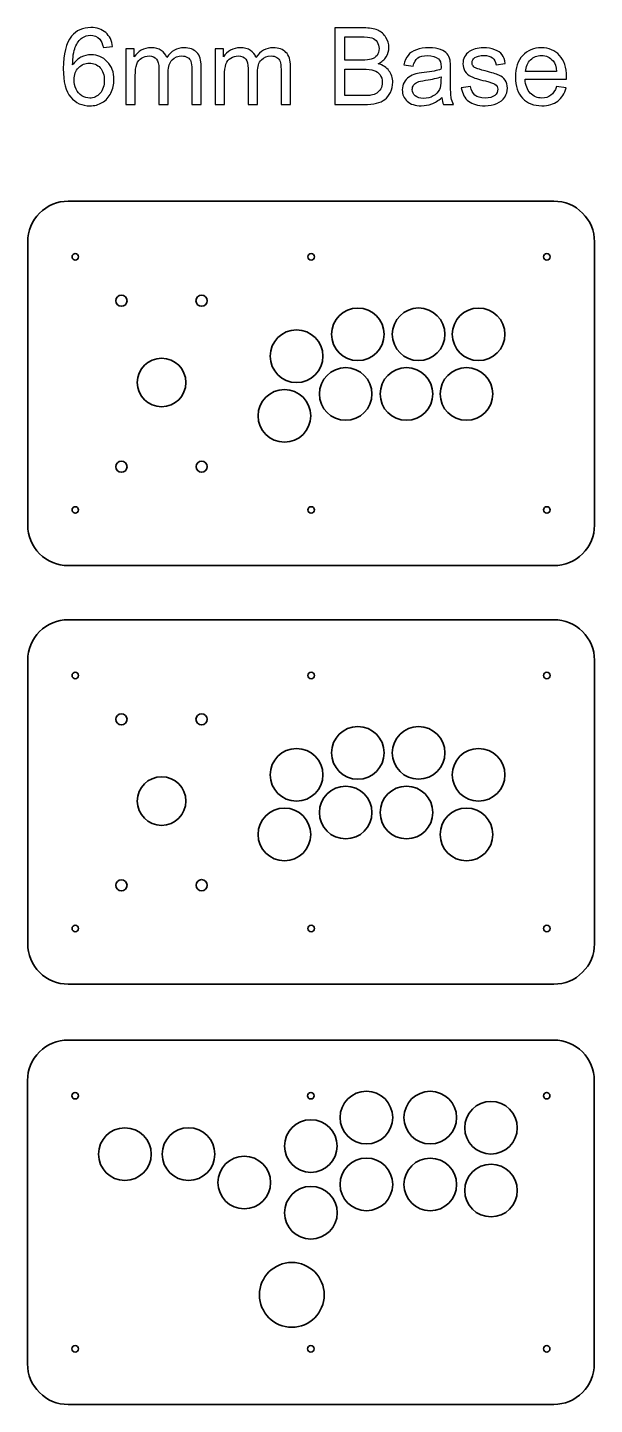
# Model space of a CAD drawing. Header units: millimetres. Extents: x 309 to 2032, y -1033 to 271.
# Drawn here: x 1259 to 1539, y -409 to 271 of the extents above; entities that cross this region are included whole.
import ezdxf

# ---------------------------------------------------------------- set-up
doc = ezdxf.new("R2010")
doc.units = ezdxf.units.MM
doc.header["$MEASUREMENT"] = 0
doc.layers.add('Layer 1', color=7, linetype='Continuous')

msp = doc.modelspace()

# ---------------------------------------------------------------- linework, layer by layer
at = {"layer": 'Layer 1', "color": 250, "lineweight": 35}
for centre, major_axis, ratio in [((1305.6345, 136.157), (0, 2.75), 1), ((1345.2095, 136.157), (0, 2.75), 1), ((1422.4165, 119.5594), (0, 13), 1), ((1452.4548, 119.5719), (0, 13), 1), ((1482.0887, 119.5594), (0, 13), 1), ((1392.1471, 108.7426), (0, 13), 1), ((1325.4565, 95.77), (0, 12.0001), 0.99999167), ((1416.4165, 90.0995), (0, 13), 1), ((1446.4549, 90.0995), (0, 13), 1), ((1476.0887, 90.0995), (0, 13), 1), ((1386.1471, 79.2827), (0, 13), 1), ((1305.6345, 54.1569), (0, 2.75), 1), ((1345.247, 54.1945), (0, 2.75), 1), ((1305.6345, -70.5971), (0, 2.75), 1), ((1345.2095, -70.5971), (0, 2.75), 1), ((1422.4165, -87.1947), (0, 13), 1), ((1452.4548, -87.1822), (0, 13), 1), ((1392.1471, -98.0115), (0, 13), 1), ((1482.0887, -98.0115), (0, 13), 1), ((1325.4565, -110.9841), (0, 12.0001), 0.99999167), ((1416.4165, -116.6546), (0, 13), 1), ((1446.4549, -116.6546), (0, 13), 1), ((1386.1471, -127.4714), (0, 13), 1), ((1476.0887, -127.4714), (0, 13), 1), ((1305.6345, -152.5972), (0, 2.75), 1), ((1345.247, -152.5596), (0, 2.75), 1), ((1426.6574, -267.3339), (0, 13.0001), 0.99999231), ((1458.2073, -267.3464), (0, 13.0001), 0.99999231), ((1488.2074, -272.3465), (0, 13.0001), 0.99999231), ((1399.2075, -281.3839), (0, 13.0001), 0.99999231), ((1307.3325, -285.3964), (0, 13.0001), 0.99999231), ((1338.7824, -285.3715), (0, 13.0001), 0.99999231), ((1366.3074, -299.4089), (0, 13.0001), 0.99999231), ((1426.6574, -300.3464), (0, 13.0001), 0.99999231), ((1458.2199, -300.3715), (0, 13.0001), 0.99999231), ((1488.2199, -303.3714), (0, 13.0001), 0.99999231), ((1399.2324, -314.3339), (0, 13.0001), 0.99999231), ((1389.8075, -354.9088), (0, 16), 1)]:
    msp.add_ellipse(centre, major_axis=major_axis, ratio=ratio, dxfattribs=at)
at = {"layer": 'Layer 1', "color": 250}
for points, knots in [([(1301.2875, 261.6837), (1301.2875, 261.6837), (1296.6838, 261.3133), (1296.6838, 261.3133), (1296.2693, 263.1389), (1295.6784, 264.4707), (1294.9111, 265.2997), (1293.6499, 266.6314), (1292.0888, 267.2929), (1290.2368, 267.2929), (1288.7463, 267.2929), (1287.4234, 266.8784), (1286.2856, 266.0494), (1284.8216, 264.9822), (1283.6751, 263.43), (1282.8196, 261.3839), (1281.9729, 259.3289), (1281.532, 256.4097), (1281.4967, 252.6262), (1282.6168, 254.3283), (1283.9926, 255.5983), (1285.6154, 256.4185), (1287.2381, 257.2476), (1288.9315, 257.6621), (1290.713, 257.6621), (1293.8175, 257.6621), (1296.4633, 256.5155), (1298.6505, 254.2313), (1300.8289, 251.9471), (1301.9225, 249.0014), (1301.9225, 245.3766), (1301.9225, 242.9953), (1301.411, 240.7905), (1300.3879, 238.7443), (1299.3561, 236.6982), (1297.9538, 235.1372), (1296.1546, 234.0524), (1294.3643, 232.9676), (1292.327, 232.4208), (1290.0516, 232.4208), (1286.1798, 232.4208), (1283.0136, 233.8496), (1280.5618, 236.6982), (1278.1188, 239.5469), (1276.8929, 244.2477), (1276.8929, 250.7917), (1276.8929, 258.1119), (1278.2511, 263.4388), (1280.9587, 266.7637), (1283.3223, 269.6565), (1286.5061, 271.1029), (1290.519, 271.1029), (1293.5, 271.1029), (1295.9518, 270.2651), (1297.8568, 268.5982), (1299.7618, 266.9313), (1300.9083, 264.6294), (1301.2875, 261.6837)], [0, 0, 0, 0, 0.05263158, 0.05263158, 0.05263158, 0.10526316, 0.10526316, 0.10526316, 0.15789474, 0.15789474, 0.15789474, 0.21052632, 0.21052632, 0.21052632, 0.26315789, 0.26315789, 0.26315789, 0.31578947, 0.31578947, 0.31578947, 0.36842105, 0.36842105, 0.36842105, 0.42105263, 0.42105263, 0.42105263, 0.47368421, 0.47368421, 0.47368421, 0.52631579, 0.52631579, 0.52631579, 0.57894737, 0.57894737, 0.57894737, 0.63157895, 0.63157895, 0.63157895, 0.68421053, 0.68421053, 0.68421053, 0.73684211, 0.73684211, 0.73684211, 0.78947368, 0.78947368, 0.78947368, 0.84210526, 0.84210526, 0.84210526, 0.89473684, 0.89473684, 0.89473684, 0.94736842, 0.94736842, 0.94736842, 1, 1, 1, 1]), ([(1411.0367, 233.0558), (1411.0367, 233.0558), (1411.0367, 270.9442), (1411.0367, 270.9442), (1411.0367, 270.9442), (1425.2537, 270.9442), (1425.2537, 270.9442), (1428.1465, 270.9442), (1430.466, 270.5649), (1432.221, 269.7976), (1433.9673, 269.0303), (1435.3343, 267.8485), (1436.3221, 266.2522), (1437.3187, 264.6647), (1437.8126, 262.9978), (1437.8126, 261.2516), (1437.8126, 259.6376), (1437.3716, 258.1119), (1436.4985, 256.6831), (1435.6253, 255.2544), (1434.3024, 254.099), (1432.5297, 253.2171), (1434.8228, 252.5468), (1436.5867, 251.4003), (1437.8126, 249.7775), (1439.0473, 248.1635), (1439.6647, 246.2497), (1439.6647, 244.0448), (1439.6647, 242.2633), (1439.2854, 240.6141), (1438.5358, 239.0883), (1437.7861, 237.5625), (1436.8601, 236.3896), (1435.7576, 235.5605), (1434.6552, 234.7403), (1433.2706, 234.1141), (1431.6125, 233.6908), (1429.9456, 233.2675), (1427.9083, 233.0558), (1425.4918, 233.0558), (1425.4918, 233.0558), (1411.0367, 233.0558), (1411.0367, 233.0558)], [0, 0, 0, 0, 0.07142857, 0.07142857, 0.07142857, 0.14285714, 0.14285714, 0.14285714, 0.21428571, 0.21428571, 0.21428571, 0.28571429, 0.28571429, 0.28571429, 0.35714286, 0.35714286, 0.35714286, 0.42857143, 0.42857143, 0.42857143, 0.5, 0.5, 0.5, 0.57142857, 0.57142857, 0.57142857, 0.64285714, 0.64285714, 0.64285714, 0.71428571, 0.71428571, 0.71428571, 0.78571429, 0.78571429, 0.78571429, 0.85714286, 0.85714286, 0.85714286, 0.92857143, 0.92857143, 0.92857143, 1, 1, 1, 1]), ([(1416.0638, 255.0162), (1416.0638, 255.0162), (1424.2571, 255.0162), (1424.2571, 255.0162), (1426.4796, 255.0162), (1428.0759, 255.1662), (1429.0372, 255.4572), (1430.316, 255.8364), (1431.2774, 256.4714), (1431.9212, 257.3534), (1432.565, 258.2353), (1432.8913, 259.3378), (1432.8913, 260.6695), (1432.8913, 261.9307), (1432.5915, 263.0419), (1431.9829, 263.9944), (1431.3832, 264.9558), (1430.5189, 265.6172), (1429.3988, 265.97), (1428.2787, 266.3228), (1426.3561, 266.4992), (1423.6397, 266.4992), (1423.6397, 266.4992), (1416.0638, 266.4992), (1416.0638, 266.4992), (1416.0638, 266.4992), (1416.0638, 255.0162), (1416.0638, 255.0162)], [0, 0, 0, 0, 0.11111111, 0.11111111, 0.11111111, 0.22222222, 0.22222222, 0.22222222, 0.33333333, 0.33333333, 0.33333333, 0.44444444, 0.44444444, 0.44444444, 0.55555556, 0.55555556, 0.55555556, 0.66666667, 0.66666667, 0.66666667, 0.77777778, 0.77777778, 0.77777778, 0.88888889, 0.88888889, 0.88888889, 1, 1, 1, 1]), ([(1307.8051, 233.0558), (1307.8051, 233.0558), (1307.8051, 260.5196), (1307.8051, 260.5196), (1307.8051, 260.5196), (1311.9855, 260.5196), (1311.9855, 260.5196), (1311.9855, 260.5196), (1311.9855, 256.639), (1311.9855, 256.639), (1312.841, 257.9796), (1313.9875, 259.0644), (1315.4163, 259.8757), (1316.845, 260.696), (1318.4678, 261.1017), (1320.2934, 261.1017), (1322.3219, 261.1017), (1323.9888, 260.6783), (1325.2853, 259.8405), (1326.5817, 258.9938), (1327.4989, 257.8208), (1328.0281, 256.3039), (1330.2153, 259.5053), (1333.0464, 261.1017), (1336.5389, 261.1017), (1339.2729, 261.1017), (1341.3807, 260.352), (1342.8448, 258.8439), (1344.3176, 257.3357), (1345.0585, 255.0162), (1345.0585, 251.8853), (1345.0585, 251.8853), (1345.0585, 233.0558), (1345.0585, 233.0558), (1345.0585, 233.0558), (1340.4018, 233.0558), (1340.4018, 233.0558), (1340.4018, 233.0558), (1340.4018, 250.3419), (1340.4018, 250.3419), (1340.4018, 252.194), (1340.243, 253.5346), (1339.9432, 254.3548), (1339.6433, 255.175), (1339.0965, 255.8276), (1338.2939, 256.3303), (1337.5002, 256.833), (1336.5653, 257.08), (1335.4982, 257.08), (1333.5579, 257.08), (1331.9528, 256.4362), (1330.6739, 255.1573), (1329.3951, 253.8697), (1328.7601, 251.8148), (1328.7601, 248.9925), (1328.7601, 248.9925), (1328.7601, 233.0558), (1328.7601, 233.0558), (1328.7601, 233.0558), (1324.1034, 233.0558), (1324.1034, 233.0558), (1324.1034, 233.0558), (1324.1034, 250.8799), (1324.1034, 250.8799), (1324.1034, 252.9437), (1323.7242, 254.4959), (1322.9657, 255.5278), (1322.2073, 256.5596), (1320.9637, 257.08), (1319.2439, 257.08), (1317.9386, 257.08), (1316.7304, 256.736), (1315.6191, 256.0481), (1314.5079, 255.3602), (1313.7053, 254.3548), (1313.2026, 253.023), (1312.7087, 251.7001), (1312.4618, 249.7863), (1312.4618, 247.2904), (1312.4618, 247.2904), (1312.4618, 233.0558), (1312.4618, 233.0558), (1312.4618, 233.0558), (1307.8051, 233.0558), (1307.8051, 233.0558)], [0, 0, 0, 0, 0.03571429, 0.03571429, 0.03571429, 0.07142857, 0.07142857, 0.07142857, 0.10714286, 0.10714286, 0.10714286, 0.14285714, 0.14285714, 0.14285714, 0.17857143, 0.17857143, 0.17857143, 0.21428571, 0.21428571, 0.21428571, 0.25, 0.25, 0.25, 0.28571429, 0.28571429, 0.28571429, 0.32142857, 0.32142857, 0.32142857, 0.35714286, 0.35714286, 0.35714286, 0.39285714, 0.39285714, 0.39285714, 0.42857143, 0.42857143, 0.42857143, 0.46428571, 0.46428571, 0.46428571, 0.5, 0.5, 0.5, 0.53571429, 0.53571429, 0.53571429, 0.57142857, 0.57142857, 0.57142857, 0.60714286, 0.60714286, 0.60714286, 0.64285714, 0.64285714, 0.64285714, 0.67857143, 0.67857143, 0.67857143, 0.71428571, 0.71428571, 0.71428571, 0.75, 0.75, 0.75, 0.78571429, 0.78571429, 0.78571429, 0.82142857, 0.82142857, 0.82142857, 0.85714286, 0.85714286, 0.85714286, 0.89285714, 0.89285714, 0.89285714, 0.92857143, 0.92857143, 0.92857143, 0.96428571, 0.96428571, 0.96428571, 1, 1, 1, 1]), ([(1351.8847, 233.0558), (1351.8847, 233.0558), (1351.8847, 260.5196), (1351.8847, 260.5196), (1351.8847, 260.5196), (1356.0651, 260.5196), (1356.0651, 260.5196), (1356.0651, 260.5196), (1356.0651, 256.639), (1356.0651, 256.639), (1356.9206, 257.9796), (1358.0671, 259.0644), (1359.4959, 259.8757), (1360.9246, 260.696), (1362.5474, 261.1017), (1364.373, 261.1017), (1366.4015, 261.1017), (1368.0684, 260.6783), (1369.3649, 259.8405), (1370.6613, 258.9938), (1371.5785, 257.8208), (1372.1077, 256.3039), (1374.2949, 259.5053), (1377.126, 261.1017), (1380.6185, 261.1017), (1383.3525, 261.1017), (1385.4603, 260.352), (1386.9244, 258.8439), (1388.3972, 257.3357), (1389.1381, 255.0162), (1389.1381, 251.8853), (1389.1381, 251.8853), (1389.1381, 233.0558), (1389.1381, 233.0558), (1389.1381, 233.0558), (1384.4814, 233.0558), (1384.4814, 233.0558), (1384.4814, 233.0558), (1384.4814, 250.3419), (1384.4814, 250.3419), (1384.4814, 252.194), (1384.3226, 253.5346), (1384.0228, 254.3548), (1383.7229, 255.175), (1383.1761, 255.8276), (1382.3735, 256.3303), (1381.5798, 256.833), (1380.6449, 257.08), (1379.5778, 257.08), (1377.6375, 257.08), (1376.0324, 256.4362), (1374.7535, 255.1573), (1373.4747, 253.8697), (1372.8397, 251.8148), (1372.8397, 248.9925), (1372.8397, 248.9925), (1372.8397, 233.0558), (1372.8397, 233.0558), (1372.8397, 233.0558), (1368.183, 233.0558), (1368.183, 233.0558), (1368.183, 233.0558), (1368.183, 250.8799), (1368.183, 250.8799), (1368.183, 252.9437), (1367.8038, 254.4959), (1367.0453, 255.5278), (1366.2869, 256.5596), (1365.0433, 257.08), (1363.3235, 257.08), (1362.0182, 257.08), (1360.81, 256.736), (1359.6987, 256.0481), (1358.5875, 255.3602), (1357.7849, 254.3548), (1357.2822, 253.023), (1356.7883, 251.7001), (1356.5414, 249.7863), (1356.5414, 247.2904), (1356.5414, 247.2904), (1356.5414, 233.0558), (1356.5414, 233.0558), (1356.5414, 233.0558), (1351.8847, 233.0558), (1351.8847, 233.0558)], [0, 0, 0, 0, 0.03571429, 0.03571429, 0.03571429, 0.07142857, 0.07142857, 0.07142857, 0.10714286, 0.10714286, 0.10714286, 0.14285714, 0.14285714, 0.14285714, 0.17857143, 0.17857143, 0.17857143, 0.21428571, 0.21428571, 0.21428571, 0.25, 0.25, 0.25, 0.28571429, 0.28571429, 0.28571429, 0.32142857, 0.32142857, 0.32142857, 0.35714286, 0.35714286, 0.35714286, 0.39285714, 0.39285714, 0.39285714, 0.42857143, 0.42857143, 0.42857143, 0.46428571, 0.46428571, 0.46428571, 0.5, 0.5, 0.5, 0.53571429, 0.53571429, 0.53571429, 0.57142857, 0.57142857, 0.57142857, 0.60714286, 0.60714286, 0.60714286, 0.64285714, 0.64285714, 0.64285714, 0.67857143, 0.67857143, 0.67857143, 0.71428571, 0.71428571, 0.71428571, 0.75, 0.75, 0.75, 0.78571429, 0.78571429, 0.78571429, 0.82142857, 0.82142857, 0.82142857, 0.85714286, 0.85714286, 0.85714286, 0.89285714, 0.89285714, 0.89285714, 0.92857143, 0.92857143, 0.92857143, 0.96428571, 0.96428571, 0.96428571, 1, 1, 1, 1]), ([(1463.9005, 236.4954), (1462.1719, 235.0225), (1460.505, 233.9907), (1458.9087, 233.3821), (1457.3123, 232.7736), (1455.6014, 232.4737), (1453.7669, 232.4737), (1450.7507, 232.4737), (1448.4311, 233.2057), (1446.8084, 234.6786), (1445.1856, 236.1426), (1444.3742, 238.0212), (1444.3742, 240.3054), (1444.3742, 241.6459), (1444.6829, 242.8718), (1445.2914, 243.9831), (1445.9088, 245.0943), (1446.7114, 245.9763), (1447.6991, 246.6466), (1448.6957, 247.3169), (1449.807, 247.8284), (1451.0505, 248.1723), (1451.9677, 248.4105), (1453.3524, 248.6398), (1455.1957, 248.8691), (1458.9528, 249.31), (1461.7309, 249.848), (1463.5036, 250.4654), (1463.5212, 251.1004), (1463.53, 251.5061), (1463.53, 251.6737), (1463.53, 253.561), (1463.0891, 254.8928), (1462.2071, 255.6689), (1461.0165, 256.7184), (1459.2438, 257.2387), (1456.8978, 257.2387), (1454.7018, 257.2387), (1453.079, 256.8507), (1452.0383, 256.0834), (1450.9888, 255.3161), (1450.2215, 253.9579), (1449.7188, 252), (1449.7188, 252), (1445.168, 252.635), (1445.168, 252.635), (1445.5825, 254.5841), (1446.2616, 256.1628), (1447.2141, 257.3622), (1448.1666, 258.5616), (1449.5424, 259.4789), (1451.3416, 260.1315), (1453.1319, 260.7753), (1455.2221, 261.1017), (1457.5857, 261.1017), (1459.9317, 261.1017), (1461.8455, 260.8282), (1463.3184, 260.2726), (1464.7824, 259.717), (1465.8672, 259.0291), (1466.5551, 258.1912), (1467.243, 257.3534), (1467.7281, 256.2951), (1468.0103, 255.0162), (1468.1603, 254.2225), (1468.2396, 252.7937), (1468.2396, 250.7388), (1468.2396, 250.7388), (1468.2396, 244.5652), (1468.2396, 244.5652), (1468.2396, 240.2525), (1468.3366, 237.5273), (1468.5307, 236.3719), (1468.7159, 235.2166), (1469.1039, 234.1141), (1469.6684, 233.0558), (1469.6684, 233.0558), (1464.8, 233.0558), (1464.8, 233.0558), (1464.3326, 234.0348), (1464.0328, 235.1813), (1463.9005, 236.4954)], [0, 0, 0, 0, 0.03703704, 0.03703704, 0.03703704, 0.07407407, 0.07407407, 0.07407407, 0.11111111, 0.11111111, 0.11111111, 0.14814815, 0.14814815, 0.14814815, 0.18518519, 0.18518519, 0.18518519, 0.22222222, 0.22222222, 0.22222222, 0.25925926, 0.25925926, 0.25925926, 0.2962963, 0.2962963, 0.2962963, 0.33333333, 0.33333333, 0.33333333, 0.37037037, 0.37037037, 0.37037037, 0.40740741, 0.40740741, 0.40740741, 0.44444444, 0.44444444, 0.44444444, 0.48148148, 0.48148148, 0.48148148, 0.51851852, 0.51851852, 0.51851852, 0.55555556, 0.55555556, 0.55555556, 0.59259259, 0.59259259, 0.59259259, 0.62962963, 0.62962963, 0.62962963, 0.66666667, 0.66666667, 0.66666667, 0.7037037, 0.7037037, 0.7037037, 0.74074074, 0.74074074, 0.74074074, 0.77777778, 0.77777778, 0.77777778, 0.81481481, 0.81481481, 0.81481481, 0.85185185, 0.85185185, 0.85185185, 0.88888889, 0.88888889, 0.88888889, 0.92592593, 0.92592593, 0.92592593, 0.96296296, 0.96296296, 0.96296296, 1, 1, 1, 1]), ([(1473.5401, 241.2579), (1473.5401, 241.2579), (1478.1439, 241.9987), (1478.1439, 241.9987), (1478.3996, 240.1555), (1479.1228, 238.7443), (1480.3046, 237.7566), (1481.4864, 236.7776), (1483.1445, 236.2837), (1485.2612, 236.2837), (1487.4043, 236.2837), (1488.9918, 236.7159), (1490.0325, 237.589), (1491.0644, 238.4533), (1491.5847, 239.4764), (1491.5847, 240.6493), (1491.5847, 241.6989), (1491.1173, 242.5279), (1490.1912, 243.1276), (1489.5386, 243.5421), (1487.9511, 244.0625), (1485.4287, 244.7063), (1482.0244, 245.5618), (1479.6696, 246.3026), (1478.3467, 246.9288), (1477.0326, 247.5638), (1476.036, 248.4281), (1475.3569, 249.5394), (1474.6778, 250.6418), (1474.3339, 251.8677), (1474.3339, 253.2082), (1474.3339, 254.4341), (1474.6161, 255.563), (1475.1717, 256.6037), (1475.7362, 257.6444), (1476.4946, 258.5087), (1477.456, 259.1966), (1478.1791, 259.7258), (1479.1669, 260.1756), (1480.4105, 260.546), (1481.6628, 260.9164), (1482.9946, 261.1017), (1484.4233, 261.1017), (1486.5753, 261.1017), (1488.4626, 260.793), (1490.0854, 260.1668), (1491.717, 259.5494), (1492.9164, 258.7028), (1493.6926, 257.6444), (1494.4599, 256.5773), (1494.9978, 255.1573), (1495.2889, 253.3758), (1495.2889, 253.3758), (1490.738, 252.7408), (1490.738, 252.7408), (1490.5352, 254.1696), (1489.9355, 255.2896), (1488.9477, 256.0922), (1487.9599, 256.8948), (1486.5664, 257.2916), (1484.7585, 257.2916), (1482.633, 257.2916), (1481.1072, 256.9389), (1480.1988, 256.2333), (1479.2904, 255.5278), (1478.8318, 254.6987), (1478.8318, 253.755), (1478.8318, 253.1553), (1479.017, 252.6085), (1479.3962, 252.1235), (1479.7755, 251.6296), (1480.3664, 251.215), (1481.1778, 250.8887), (1481.6452, 250.7123), (1483.0034, 250.3155), (1485.2788, 249.6981), (1488.5596, 248.825), (1490.8527, 248.1018), (1492.158, 247.5462), (1493.4633, 246.9905), (1494.4863, 246.1703), (1495.2271, 245.112), (1495.9768, 244.0448), (1496.3472, 242.7219), (1496.3472, 241.1344), (1496.3472, 239.591), (1495.8974, 238.1358), (1494.989, 236.7688), (1494.0806, 235.4018), (1492.7753, 234.3434), (1491.0732, 233.5938), (1489.3622, 232.8441), (1487.4308, 232.4737), (1485.2788, 232.4737), (1481.7157, 232.4737), (1478.9905, 233.2146), (1477.1208, 234.6874), (1475.2511, 236.1691), (1474.0605, 238.3563), (1473.5401, 241.2579)], [0, 0, 0, 0, 0.03030303, 0.03030303, 0.03030303, 0.06060606, 0.06060606, 0.06060606, 0.09090909, 0.09090909, 0.09090909, 0.12121212, 0.12121212, 0.12121212, 0.15151515, 0.15151515, 0.15151515, 0.18181818, 0.18181818, 0.18181818, 0.21212121, 0.21212121, 0.21212121, 0.24242424, 0.24242424, 0.24242424, 0.27272727, 0.27272727, 0.27272727, 0.3030303, 0.3030303, 0.3030303, 0.33333333, 0.33333333, 0.33333333, 0.36363636, 0.36363636, 0.36363636, 0.39393939, 0.39393939, 0.39393939, 0.42424242, 0.42424242, 0.42424242, 0.45454545, 0.45454545, 0.45454545, 0.48484848, 0.48484848, 0.48484848, 0.51515152, 0.51515152, 0.51515152, 0.54545455, 0.54545455, 0.54545455, 0.57575758, 0.57575758, 0.57575758, 0.60606061, 0.60606061, 0.60606061, 0.63636364, 0.63636364, 0.63636364, 0.66666667, 0.66666667, 0.66666667, 0.6969697, 0.6969697, 0.6969697, 0.72727273, 0.72727273, 0.72727273, 0.75757576, 0.75757576, 0.75757576, 0.78787879, 0.78787879, 0.78787879, 0.81818182, 0.81818182, 0.81818182, 0.84848485, 0.84848485, 0.84848485, 0.87878788, 0.87878788, 0.87878788, 0.90909091, 0.90909091, 0.90909091, 0.93939394, 0.93939394, 0.93939394, 0.96969697, 0.96969697, 0.96969697, 1, 1, 1, 1]), ([(1520.583, 241.9458), (1520.583, 241.9458), (1525.3984, 241.3108), (1525.3984, 241.3108), (1524.6488, 238.515), (1523.2465, 236.3366), (1521.2004, 234.7932), (1519.1543, 233.2498), (1516.5437, 232.4737), (1513.3599, 232.4737), (1509.3559, 232.4737), (1506.1809, 233.7084), (1503.8349, 236.1779), (1501.4889, 238.6385), (1500.3159, 242.1046), (1500.3159, 246.5584), (1500.3159, 251.1621), (1501.4977, 254.7428), (1503.8702, 257.2828), (1506.2426, 259.8316), (1509.3206, 261.1017), (1513.1041, 261.1017), (1516.7642, 261.1017), (1519.754, 259.8581), (1522.0735, 257.3622), (1524.393, 254.8663), (1525.5572, 251.3562), (1525.5572, 246.8318), (1525.5572, 246.5584), (1525.5484, 246.1439), (1525.5307, 245.5971), (1525.5307, 245.5971), (1505.0784, 245.5971), (1505.0784, 245.5971), (1505.2548, 242.5896), (1506.1015, 240.2789), (1507.6361, 238.6826), (1509.1618, 237.0863), (1511.0756, 236.2837), (1513.3599, 236.2837), (1515.062, 236.2837), (1516.5172, 236.7335), (1517.7167, 237.6331), (1518.925, 238.5327), (1519.8775, 239.9702), (1520.583, 241.9458)], [0, 0, 0, 0, 0.06666667, 0.06666667, 0.06666667, 0.13333333, 0.13333333, 0.13333333, 0.2, 0.2, 0.2, 0.26666667, 0.26666667, 0.26666667, 0.33333333, 0.33333333, 0.33333333, 0.4, 0.4, 0.4, 0.46666667, 0.46666667, 0.46666667, 0.53333333, 0.53333333, 0.53333333, 0.6, 0.6, 0.6, 0.66666667, 0.66666667, 0.66666667, 0.73333333, 0.73333333, 0.73333333, 0.8, 0.8, 0.8, 0.86666667, 0.86666667, 0.86666667, 0.93333333, 0.93333333, 0.93333333, 1, 1, 1, 1]), ([(1282.2375, 245.3325), (1282.2375, 243.7273), (1282.5815, 242.1928), (1283.2606, 240.7287), (1283.9397, 239.2647), (1284.8922, 238.1534), (1286.1004, 237.3861), (1287.3175, 236.6189), (1288.6052, 236.2308), (1289.9722, 236.2308), (1291.9566, 236.2308), (1293.6499, 237.0246), (1295.0522, 238.6121), (1296.4545, 240.1996), (1297.16, 242.3515), (1297.16, 245.0767), (1297.16, 247.6961), (1296.4633, 249.7598), (1295.0786, 251.268), (1293.694, 252.7761), (1291.9301, 253.5346), (1289.787, 253.5346), (1287.6879, 253.5346), (1285.8976, 252.7761), (1284.4336, 251.268), (1282.9695, 249.7598), (1282.2375, 247.7843), (1282.2375, 245.3325)], [0, 0, 0, 0, 0.11111111, 0.11111111, 0.11111111, 0.22222222, 0.22222222, 0.22222222, 0.33333333, 0.33333333, 0.33333333, 0.44444444, 0.44444444, 0.44444444, 0.55555556, 0.55555556, 0.55555556, 0.66666667, 0.66666667, 0.66666667, 0.77777778, 0.77777778, 0.77777778, 0.88888889, 0.88888889, 0.88888889, 1, 1, 1, 1]), ([(1505.343, 249.4071), (1505.343, 249.4071), (1520.6359, 249.4071), (1520.6359, 249.4071), (1520.4331, 251.7178), (1519.8422, 253.4464), (1518.8809, 254.6017), (1517.408, 256.3921), (1515.4854, 257.2916), (1513.1306, 257.2916), (1510.9963, 257.2916), (1509.2059, 256.5773), (1507.7507, 255.1485), (1506.3043, 253.7198), (1505.5018, 251.806), (1505.343, 249.4071)], [0, 0, 0, 0, 0.2, 0.2, 0.2, 0.4, 0.4, 0.4, 0.6, 0.6, 0.6, 0.8, 0.8, 0.8, 1, 1, 1, 1]), ([(1416.0638, 237.5008), (1416.0638, 237.5008), (1425.5006, 237.5008), (1425.5006, 237.5008), (1427.1234, 237.5008), (1428.2611, 237.5625), (1428.9226, 237.686), (1430.0691, 237.8889), (1431.0392, 238.2328), (1431.8153, 238.7179), (1432.5915, 239.203), (1433.2265, 239.9085), (1433.7292, 240.8346), (1434.2319, 241.7606), (1434.4788, 242.8278), (1434.4788, 244.036), (1434.4788, 245.4559), (1434.1172, 246.6818), (1433.3852, 247.7314), (1432.662, 248.7809), (1431.6566, 249.5129), (1430.369, 249.9362), (1429.0901, 250.3596), (1427.238, 250.5712), (1424.8303, 250.5712), (1424.8303, 250.5712), (1416.0638, 250.5712), (1416.0638, 250.5712), (1416.0638, 250.5712), (1416.0638, 237.5008), (1416.0638, 237.5008)], [0, 0, 0, 0, 0.1, 0.1, 0.1, 0.2, 0.2, 0.2, 0.3, 0.3, 0.3, 0.4, 0.4, 0.4, 0.5, 0.5, 0.5, 0.6, 0.6, 0.6, 0.7, 0.7, 0.7, 0.8, 0.8, 0.8, 0.9, 0.9, 0.9, 1, 1, 1, 1]), ([(1463.53, 246.8141), (1461.8367, 246.1262), (1459.2967, 245.5441), (1455.91, 245.0679), (1453.9874, 244.7945), (1452.6292, 244.4858), (1451.8355, 244.1418), (1451.0417, 243.7979), (1450.4332, 243.2952), (1450.001, 242.6425), (1449.5689, 241.9811), (1449.3484, 241.2491), (1449.3484, 240.4377), (1449.3484, 239.2118), (1449.8158, 238.1799), (1450.7595, 237.3597), (1451.7032, 236.5395), (1453.079, 236.125), (1454.887, 236.125), (1456.6773, 236.125), (1458.2737, 236.513), (1459.6759, 237.298), (1461.0694, 238.0741), (1462.1013, 239.1412), (1462.7539, 240.4906), (1463.2566, 241.5401), (1463.5036, 243.0835), (1463.5036, 245.1208), (1463.5036, 245.1208), (1463.53, 246.8141), (1463.53, 246.8141)], [0, 0, 0, 0, 0.1, 0.1, 0.1, 0.2, 0.2, 0.2, 0.3, 0.3, 0.3, 0.4, 0.4, 0.4, 0.5, 0.5, 0.5, 0.6, 0.6, 0.6, 0.7, 0.7, 0.7, 0.8, 0.8, 0.8, 0.9, 0.9, 0.9, 1, 1, 1, 1])]:
    msp.add_open_spline(points, degree=3, knots=knots, dxfattribs=at)
at = {"layer": 'Layer 1', "lineweight": 35}
for points, knots in [([(1539.3333, 165.319), (1539.3299, 170.6267), (1537.2183, 175.7156), (1533.4628, 179.4663), (1529.7073, 183.2171), (1524.641, 185.3223), (1519.3333, 185.319), (1519.3333, 185.319), (1279.3333, 185.319), (1279.3333, 185.319), (1274.0256, 185.3156), (1268.9367, 183.2039), (1265.1859, 179.4485), (1261.4352, 175.693), (1259.3299, 170.6267), (1259.3333, 165.319), (1259.3333, 165.319), (1259.3333, 25.319), (1259.3333, 25.319), (1259.3366, 20.0113), (1261.4483, 14.9223), (1265.2038, 11.1716), (1268.9593, 7.4209), (1274.0256, 5.3156), (1279.3333, 5.319), (1279.3333, 5.319), (1519.3333, 5.319), (1519.3333, 5.319), (1524.641, 5.3223), (1529.7299, 7.434), (1533.4807, 11.1895), (1537.2314, 14.9449), (1539.3366, 20.0113), (1539.3333, 25.319), (1539.3333, 25.319), (1539.3333, 165.319), (1539.3333, 165.319)], [0, 0, 0, 0, 0.08333333, 0.08333333, 0.08333333, 0.16666667, 0.16666667, 0.16666667, 0.25, 0.25, 0.25, 0.33333333, 0.33333333, 0.33333333, 0.41666667, 0.41666667, 0.41666667, 0.5, 0.5, 0.5, 0.58333333, 0.58333333, 0.58333333, 0.66666667, 0.66666667, 0.66666667, 0.75, 0.75, 0.75, 0.83333333, 0.83333333, 0.83333333, 0.91666667, 0.91666667, 0.91666667, 1, 1, 1, 1]), ([(1284.4333, 157.819), (1284.4333, 158.7027), (1283.717, 159.419), (1282.8333, 159.419), (1281.9496, 159.419), (1281.2333, 158.7027), (1281.2333, 157.819), (1281.2333, 156.9353), (1281.9496, 156.219), (1282.8333, 156.219), (1283.717, 156.219), (1284.4333, 156.9353), (1284.4333, 157.819)], [0, 0, 0, 0, 0.25, 0.25, 0.25, 0.5, 0.5, 0.5, 0.75, 0.75, 0.75, 1, 1, 1, 1]), ([(1400.9333, 157.819), (1400.9333, 158.7027), (1400.217, 159.419), (1399.3333, 159.419), (1398.4496, 159.419), (1397.7333, 158.7027), (1397.7333, 157.819), (1397.7333, 156.9353), (1398.4496, 156.219), (1399.3333, 156.219), (1400.217, 156.219), (1400.9333, 156.9353), (1400.9333, 157.819)], [0, 0, 0, 0, 0.25, 0.25, 0.25, 0.5, 0.5, 0.5, 0.75, 0.75, 0.75, 1, 1, 1, 1]), ([(1517.4333, 157.819), (1517.4333, 158.7027), (1516.717, 159.419), (1515.8333, 159.419), (1514.9496, 159.419), (1514.2333, 158.7027), (1514.2333, 157.819), (1514.2333, 156.9353), (1514.9496, 156.219), (1515.8333, 156.219), (1516.717, 156.219), (1517.4333, 156.9353), (1517.4333, 157.819)], [0, 0, 0, 0, 0.25, 0.25, 0.25, 0.5, 0.5, 0.5, 0.75, 0.75, 0.75, 1, 1, 1, 1]), ([(1284.4333, 32.819), (1284.4333, 33.7027), (1283.717, 34.419), (1282.8333, 34.419), (1281.9496, 34.419), (1281.2333, 33.7027), (1281.2333, 32.819), (1281.2333, 31.9353), (1281.9496, 31.219), (1282.8333, 31.219), (1283.717, 31.219), (1284.4333, 31.9353), (1284.4333, 32.819)], [0, 0, 0, 0, 0.25, 0.25, 0.25, 0.5, 0.5, 0.5, 0.75, 0.75, 0.75, 1, 1, 1, 1]), ([(1400.9333, 32.8189), (1400.9333, 33.7026), (1400.217, 34.4189), (1399.3333, 34.4189), (1398.4496, 34.4189), (1397.7333, 33.7026), (1397.7333, 32.8189), (1397.7333, 31.9352), (1398.4496, 31.2189), (1399.3333, 31.2189), (1400.217, 31.2189), (1400.9333, 31.9352), (1400.9333, 32.8189)], [0, 0, 0, 0, 0.25, 0.25, 0.25, 0.5, 0.5, 0.5, 0.75, 0.75, 0.75, 1, 1, 1, 1]), ([(1517.4333, 32.819), (1517.4333, 33.7027), (1516.717, 34.419), (1515.8333, 34.419), (1514.9496, 34.419), (1514.2333, 33.7027), (1514.2333, 32.819), (1514.2333, 31.9353), (1514.9496, 31.219), (1515.8333, 31.219), (1516.717, 31.219), (1517.4333, 31.9353), (1517.4333, 32.819)], [0, 0, 0, 0, 0.25, 0.25, 0.25, 0.5, 0.5, 0.5, 0.75, 0.75, 0.75, 1, 1, 1, 1]), ([(1539.3333, -41.4351), (1539.3299, -36.1274), (1537.2183, -31.0385), (1533.4628, -27.2878), (1529.7073, -23.537), (1524.641, -21.4318), (1519.3333, -21.4351), (1519.3333, -21.4351), (1279.3333, -21.4351), (1279.3333, -21.4351), (1274.0256, -21.4385), (1268.9367, -23.5502), (1265.1859, -27.3056), (1261.4352, -31.0611), (1259.3299, -36.1274), (1259.3333, -41.4351), (1259.3333, -41.4351), (1259.3333, -181.4351), (1259.3333, -181.4351), (1259.3366, -186.7428), (1261.4483, -191.8318), (1265.2038, -195.5825), (1268.9593, -199.3332), (1274.0256, -201.4385), (1279.3333, -201.4351), (1279.3333, -201.4351), (1519.3333, -201.4351), (1519.3333, -201.4351), (1524.641, -201.4318), (1529.7299, -199.3201), (1533.4807, -195.5646), (1537.2314, -191.8092), (1539.3366, -186.7428), (1539.3333, -181.4351), (1539.3333, -181.4351), (1539.3333, -41.4351), (1539.3333, -41.4351)], [0, 0, 0, 0, 0.08333333, 0.08333333, 0.08333333, 0.16666667, 0.16666667, 0.16666667, 0.25, 0.25, 0.25, 0.33333333, 0.33333333, 0.33333333, 0.41666667, 0.41666667, 0.41666667, 0.5, 0.5, 0.5, 0.58333333, 0.58333333, 0.58333333, 0.66666667, 0.66666667, 0.66666667, 0.75, 0.75, 0.75, 0.83333333, 0.83333333, 0.83333333, 0.91666667, 0.91666667, 0.91666667, 1, 1, 1, 1]), ([(1284.4333, -48.9351), (1284.4333, -48.0514), (1283.717, -47.3351), (1282.8333, -47.3351), (1281.9496, -47.3351), (1281.2333, -48.0514), (1281.2333, -48.9351), (1281.2333, -49.8188), (1281.9496, -50.5351), (1282.8333, -50.5351), (1283.717, -50.5351), (1284.4333, -49.8188), (1284.4333, -48.9351)], [0, 0, 0, 0, 0.25, 0.25, 0.25, 0.5, 0.5, 0.5, 0.75, 0.75, 0.75, 1, 1, 1, 1]), ([(1400.9333, -48.9351), (1400.9333, -48.0514), (1400.217, -47.3351), (1399.3333, -47.3351), (1398.4496, -47.3351), (1397.7333, -48.0514), (1397.7333, -48.9351), (1397.7333, -49.8188), (1398.4496, -50.5351), (1399.3333, -50.5351), (1400.217, -50.5351), (1400.9333, -49.8188), (1400.9333, -48.9351)], [0, 0, 0, 0, 0.25, 0.25, 0.25, 0.5, 0.5, 0.5, 0.75, 0.75, 0.75, 1, 1, 1, 1]), ([(1517.4333, -48.9351), (1517.4333, -48.0514), (1516.717, -47.3351), (1515.8333, -47.3351), (1514.9496, -47.3351), (1514.2333, -48.0514), (1514.2333, -48.9351), (1514.2333, -49.8188), (1514.9496, -50.5351), (1515.8333, -50.5351), (1516.717, -50.5351), (1517.4333, -49.8188), (1517.4333, -48.9351)], [0, 0, 0, 0, 0.25, 0.25, 0.25, 0.5, 0.5, 0.5, 0.75, 0.75, 0.75, 1, 1, 1, 1]), ([(1284.4333, -173.9351), (1284.4333, -173.0514), (1283.717, -172.3351), (1282.8333, -172.3351), (1281.9496, -172.3351), (1281.2333, -173.0514), (1281.2333, -173.9351), (1281.2333, -174.8188), (1281.9496, -175.5351), (1282.8333, -175.5351), (1283.717, -175.5351), (1284.4333, -174.8188), (1284.4333, -173.9351)], [0, 0, 0, 0, 0.25, 0.25, 0.25, 0.5, 0.5, 0.5, 0.75, 0.75, 0.75, 1, 1, 1, 1]), ([(1400.9333, -173.9352), (1400.9333, -173.0515), (1400.217, -172.3352), (1399.3333, -172.3352), (1398.4496, -172.3352), (1397.7333, -173.0515), (1397.7333, -173.9352), (1397.7333, -174.8189), (1398.4496, -175.5352), (1399.3333, -175.5352), (1400.217, -175.5352), (1400.9333, -174.8189), (1400.9333, -173.9352)], [0, 0, 0, 0, 0.25, 0.25, 0.25, 0.5, 0.5, 0.5, 0.75, 0.75, 0.75, 1, 1, 1, 1]), ([(1517.4333, -173.9351), (1517.4333, -173.0514), (1516.717, -172.3351), (1515.8333, -172.3351), (1514.9496, -172.3351), (1514.2333, -173.0514), (1514.2333, -173.9351), (1514.2333, -174.8188), (1514.9496, -175.5351), (1515.8333, -175.5351), (1516.717, -175.5351), (1517.4333, -174.8188), (1517.4333, -173.9351)], [0, 0, 0, 0, 0.25, 0.25, 0.25, 0.5, 0.5, 0.5, 0.75, 0.75, 0.75, 1, 1, 1, 1]), ([(1539.2324, -249.0365), (1539.229, -243.7288), (1537.1174, -238.6399), (1533.3619, -234.8892), (1529.6064, -231.1384), (1524.5401, -229.0332), (1519.2324, -229.0365), (1519.2324, -229.0365), (1279.2324, -229.0365), (1279.2324, -229.0365), (1273.9247, -229.0399), (1268.8358, -231.1516), (1265.085, -234.907), (1261.3343, -238.6625), (1259.229, -243.7288), (1259.2324, -249.0365), (1259.2324, -249.0365), (1259.2324, -389.0365), (1259.2324, -389.0365), (1259.2357, -394.3442), (1261.3474, -399.4332), (1265.1029, -403.1839), (1268.8584, -406.9346), (1273.9247, -409.0399), (1279.2324, -409.0365), (1279.2324, -409.0365), (1519.2324, -409.0365), (1519.2324, -409.0365), (1524.5401, -409.0332), (1529.629, -406.9215), (1533.3798, -403.166), (1537.1305, -399.4106), (1539.2357, -394.3442), (1539.2324, -389.0365), (1539.2324, -389.0365), (1539.2324, -249.0365), (1539.2324, -249.0365)], [0, 0, 0, 0, 0.08333333, 0.08333333, 0.08333333, 0.16666667, 0.16666667, 0.16666667, 0.25, 0.25, 0.25, 0.33333333, 0.33333333, 0.33333333, 0.41666667, 0.41666667, 0.41666667, 0.5, 0.5, 0.5, 0.58333333, 0.58333333, 0.58333333, 0.66666667, 0.66666667, 0.66666667, 0.75, 0.75, 0.75, 0.83333333, 0.83333333, 0.83333333, 0.91666667, 0.91666667, 0.91666667, 1, 1, 1, 1]), ([(1284.3324, -256.5365), (1284.3324, -255.6528), (1283.6161, -254.9365), (1282.7324, -254.9365), (1281.8487, -254.9365), (1281.1324, -255.6528), (1281.1324, -256.5365), (1281.1324, -257.4202), (1281.8487, -258.1365), (1282.7324, -258.1365), (1283.6161, -258.1365), (1284.3324, -257.4202), (1284.3324, -256.5365)], [0, 0, 0, 0, 0.25, 0.25, 0.25, 0.5, 0.5, 0.5, 0.75, 0.75, 0.75, 1, 1, 1, 1]), ([(1400.8324, -256.5365), (1400.8324, -255.6528), (1400.1161, -254.9365), (1399.2324, -254.9365), (1398.3487, -254.9365), (1397.6324, -255.6528), (1397.6324, -256.5365), (1397.6324, -257.4202), (1398.3487, -258.1365), (1399.2324, -258.1365), (1400.1161, -258.1365), (1400.8324, -257.4202), (1400.8324, -256.5365)], [0, 0, 0, 0, 0.25, 0.25, 0.25, 0.5, 0.5, 0.5, 0.75, 0.75, 0.75, 1, 1, 1, 1]), ([(1517.3324, -256.5365), (1517.3324, -255.6528), (1516.6161, -254.9365), (1515.7324, -254.9365), (1514.8487, -254.9365), (1514.1324, -255.6528), (1514.1324, -256.5365), (1514.1324, -257.4202), (1514.8487, -258.1365), (1515.7324, -258.1365), (1516.6161, -258.1365), (1517.3324, -257.4202), (1517.3324, -256.5365)], [0, 0, 0, 0, 0.25, 0.25, 0.25, 0.5, 0.5, 0.5, 0.75, 0.75, 0.75, 1, 1, 1, 1]), ([(1284.3324, -381.5365), (1284.3324, -380.6528), (1283.6161, -379.9365), (1282.7324, -379.9365), (1281.8487, -379.9365), (1281.1324, -380.6528), (1281.1324, -381.5365), (1281.1324, -382.4202), (1281.8487, -383.1365), (1282.7324, -383.1365), (1283.6161, -383.1365), (1284.3324, -382.4202), (1284.3324, -381.5365)], [0, 0, 0, 0, 0.25, 0.25, 0.25, 0.5, 0.5, 0.5, 0.75, 0.75, 0.75, 1, 1, 1, 1]), ([(1400.8324, -381.5366), (1400.8324, -380.6529), (1400.1161, -379.9366), (1399.2324, -379.9366), (1398.3487, -379.9366), (1397.6324, -380.6529), (1397.6324, -381.5366), (1397.6324, -382.4203), (1398.3487, -383.1366), (1399.2324, -383.1366), (1400.1161, -383.1366), (1400.8324, -382.4203), (1400.8324, -381.5366)], [0, 0, 0, 0, 0.25, 0.25, 0.25, 0.5, 0.5, 0.5, 0.75, 0.75, 0.75, 1, 1, 1, 1]), ([(1517.3324, -381.5365), (1517.3324, -380.6528), (1516.6161, -379.9365), (1515.7324, -379.9365), (1514.8487, -379.9365), (1514.1324, -380.6528), (1514.1324, -381.5365), (1514.1324, -382.4202), (1514.8487, -383.1365), (1515.7324, -383.1365), (1516.6161, -383.1365), (1517.3324, -382.4202), (1517.3324, -381.5365)], [0, 0, 0, 0, 0.25, 0.25, 0.25, 0.5, 0.5, 0.5, 0.75, 0.75, 0.75, 1, 1, 1, 1])]:
    msp.add_open_spline(points, degree=3, knots=knots, dxfattribs=at)

doc.saveas('drawing.dxf')
